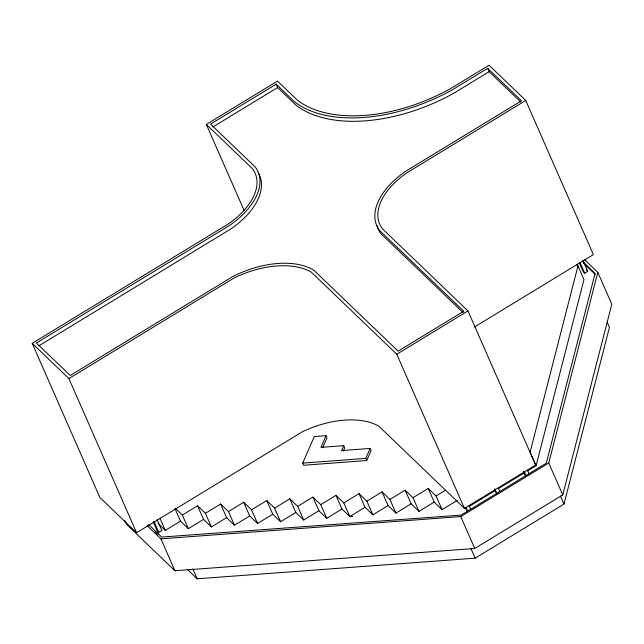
<?xml version="1.0" encoding="UTF-8"?>
<svg xmlns="http://www.w3.org/2000/svg" width="644" height="644" viewBox="0 0 644 644"><rect width="100%" height="100%" fill="white"/><g stroke="black" fill="none" stroke-linecap="round" stroke-linejoin="round"><path stroke-width="0.97" d="M576.702 264.756L577.974 265.972L530.125 452.016L536.114 465.66L527.533 470.885M536.114 465.66L583.963 279.617L577.974 265.972M124.864 520.594L126.466 524.24L174.91 570.745L474.757 548.487L562.767 494.906L548.76 463.004L597.801 272.372L584.784 259.878M562.767 494.906L611.8 304.266L597.801 272.372M187.863 569.827L197.201 578.787L475.167 558.163L563.991 504.083L609.449 327.353L607.083 321.96M326.065 435.682L320.937 447.363L343.751 445.648L341.586 450.583L370.171 448.441L371.105 450.583L366.742 460.524L303.59 465.266L302.656 463.125L314.304 436.568L326.065 435.682L326.999 437.823L322.668 447.701M343.252 451.082L344.693 447.789L343.751 445.648M366.742 460.524L365.808 458.383L370.171 448.441M244.189 210.66L206.33 124.421L277.5 81.088L297.045 99.852A129.13 73.513 -23.7 0 0 451.122 88.292L489.029 65.213L525.729 100.448L593.398 254.589L474.435 327.015M276.147 84.171L210.564 124.099L255.024 166.788A69.794 39.735 -23.7 0 1 229.192 225.666L36.434 343.019L70.252 375.484L233.072 276.365A74.728 42.544 -23.7 0 1 313.91 270.295L398.137 351.149L463.72 311.221L379.493 230.367A71.106 40.483 -23.7 0 1 405.326 171.489L521.495 100.762L487.677 68.296L452.563 89.669A132.865 75.638 -23.7 0 1 294.252 101.551L276.147 84.171L277.636 87.56L295.741 104.948A132.865 75.638 -23.7 0 0 454.052 93.066L489.166 71.685L520.827 102.082M212.906 126.973L277.636 87.56M525.729 100.448L406.767 172.866A67.193 38.254 -23.7 0 0 382.286 228.66L467.955 310.907L535.623 465.057L464.445 508.382L378.785 426.143A73.674 41.941 -23.7 0 0 302.173 431.891L136.568 532.717L99.868 497.482L32.2 343.333L227.751 224.281A65.736 37.424 -23.7 0 0 252.231 168.487L206.33 124.421M38.785 345.884L230.681 229.055A69.794 39.735 -23.7 0 0 258.115 172.495M32.2 343.333L68.9 378.567L234.513 277.741A73.674 41.941 -23.7 0 1 311.116 271.993L396.784 354.24L464.445 508.382M396.784 354.24L467.955 310.907M175.86 508.792L182.349 515.023L197.571 505.757L205.412 513.292L211.401 526.937L226.624 517.671L234.472 525.206L249.687 515.941L257.536 523.475L272.75 514.21L280.599 521.745L295.813 512.479L303.662 520.014L318.885 510.748L326.733 518.283L341.948 509.018L349.797 516.552L352.534 516.343L352.091 516.375M153.256 521.833L157.249 530.93L158.827 532.451L161.886 530.584L157.096 519.668M579.165 262.583L583.158 271.679L584.728 273.185L587.763 271.333L582.973 260.418M158.11 523.516L165.275 530.398L180.489 521.133L188.338 528.668L203.56 519.402L211.401 526.937M205.412 513.292L220.634 504.027L228.483 511.561L234.472 525.206M228.483 511.561L243.698 502.296L251.546 509.831L257.536 523.475M251.546 509.831L266.761 500.565L274.61 508.1L280.599 521.745M274.61 508.1L289.824 498.834L297.673 506.369L303.662 520.014M297.673 506.369L312.895 497.104L320.736 504.638L326.733 518.283M320.736 504.638L335.959 495.373L343.807 502.908L349.797 516.552L365.011 507.287L372.86 514.822L388.074 505.556L395.923 513.091L411.146 503.825L418.986 511.36L434.209 502.095L442.058 509.629L457.272 500.364M343.807 502.908L359.022 493.642L366.871 501.177L372.86 514.822M366.871 501.177L382.085 491.911L389.934 499.446L395.923 513.091M389.934 499.446L405.157 490.181L412.997 497.715L418.986 511.36M412.997 497.715L428.22 488.45L436.069 495.985L442.058 509.629M436.069 495.985L445.527 490.221M469.178 506.409L494.922 490.736M498.359 488.643L524.957 472.446M147.17 525.657L160.903 538.843L460.75 516.593L548.76 463.004M302.656 463.125L365.808 458.383M582.836 261.641L595.096 273.41L546.289 463.197L460.983 515.128L161.684 537.072L148.667 524.578M583.544 263.259L595.088 274.344M586.201 269.828L587.763 271.333M463.052 312.541L380.982 233.756A71.106 40.483 -23.7 0 1 377.038 225.424M525.858 476.069L524.82 475.063L523.218 471.424M496.717 493.811L494.471 490.084M467.568 511.553L465.33 507.826M155.164 531.751L158.062 534.528M579.93 262.269L584.728 273.185M487.677 68.296L489.166 71.685M560.441 496.001L563.991 504.083M527.428 470.168L529.424 474.717M524.385 472.02L526.381 476.568M498.279 487.919L499.881 491.557M494.842 488.86L496.838 493.409M469.138 505.661L470.732 509.299M466.095 507.512L467.697 511.151M460.75 516.593L474.757 548.487M470.828 548.277L475.167 558.163M428.22 488.45L434.209 502.095M405.157 490.181L411.146 503.825M382.085 491.911L388.074 505.556M359.022 493.642L365.011 507.287M335.959 495.373L341.948 509.018M312.895 497.104L318.885 510.748M289.824 498.834L295.813 512.479M266.761 500.565L272.75 514.21M243.698 502.296L249.687 515.941M220.634 504.027L226.624 517.671M197.571 505.757L203.56 519.402M182.349 515.023L188.338 528.668M174.854 508.293L180.489 521.133M192.862 568.902L197.201 578.787M159.994 518.372L165.275 530.398M154.037 521.535L158.827 532.451M160.903 538.843L174.91 570.745M68.9 378.567L136.568 532.717"/></g></svg>
